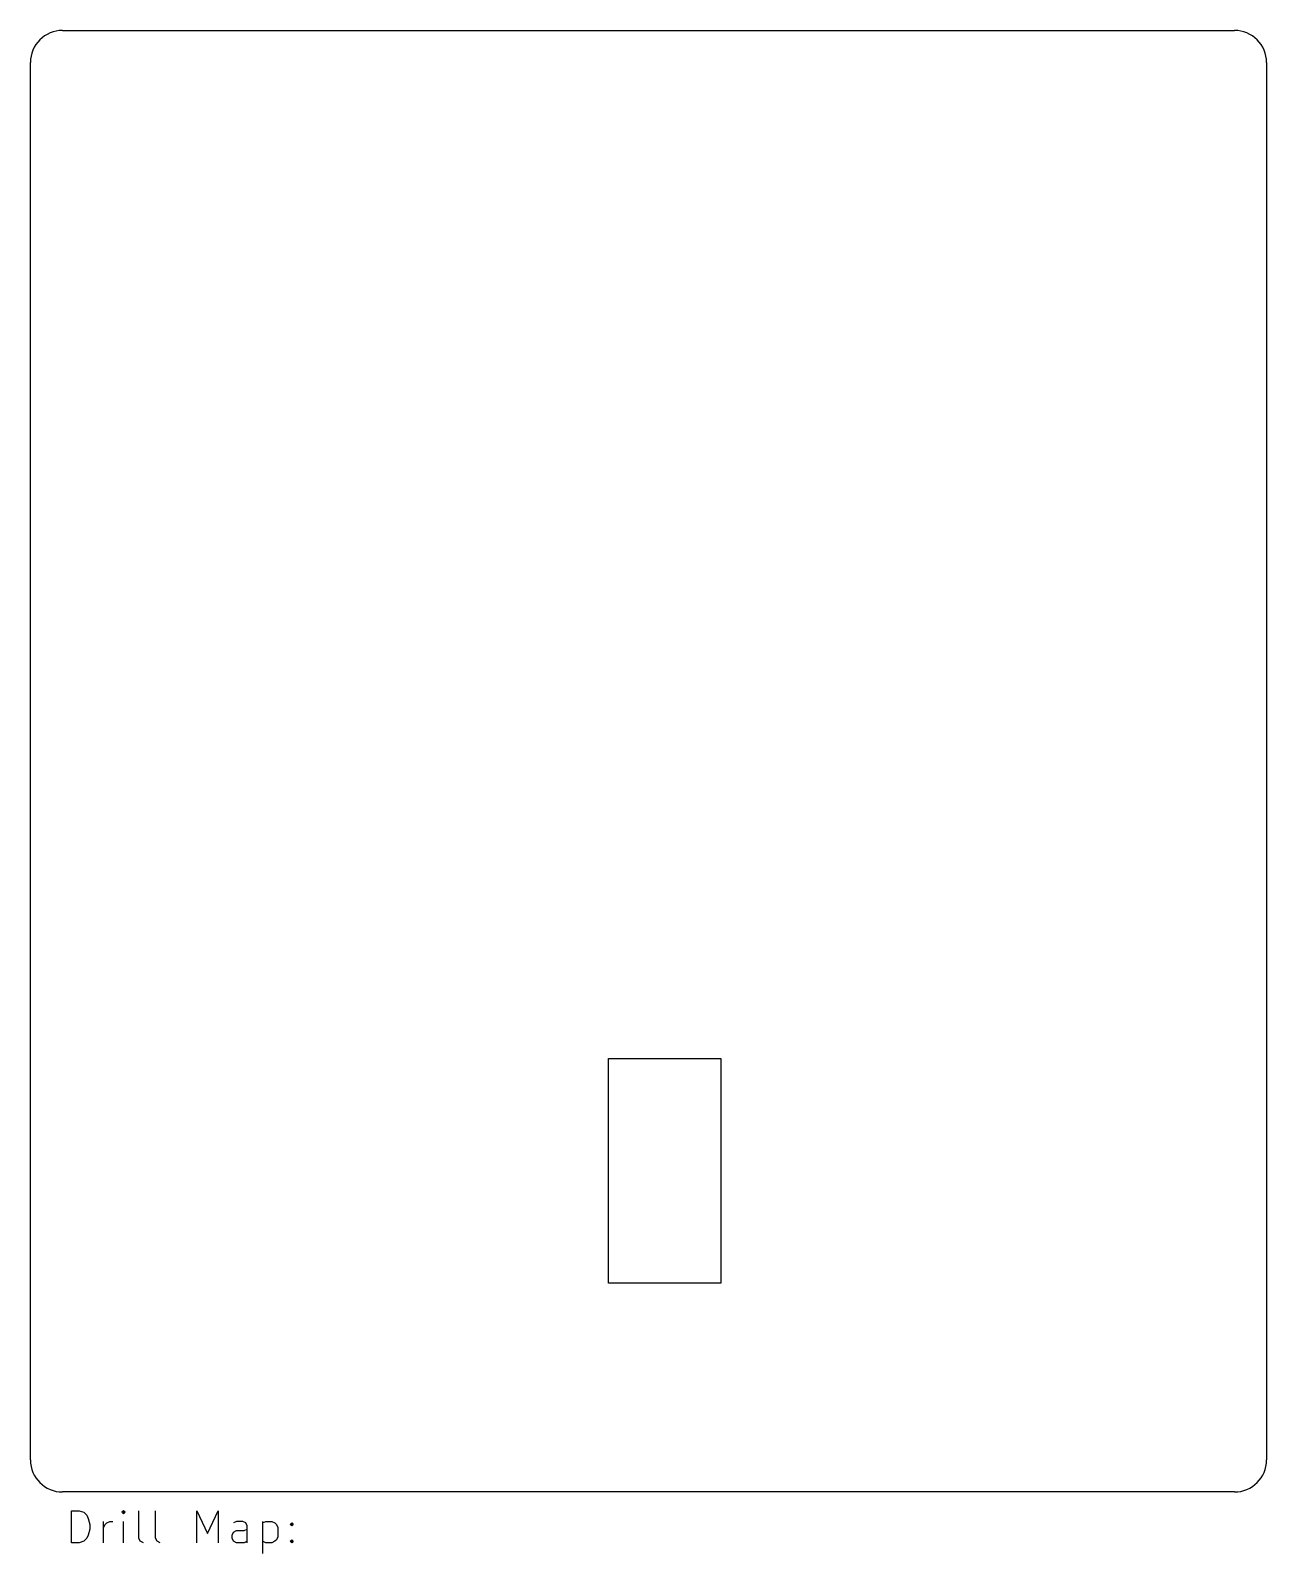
# Model space of a CAD drawing. Extents: x 129 to 206, y -125.8 to -31.
import ezdxf

# ---------------------------------------------------------------- set-up
doc = ezdxf.new("R2010")
doc.units = 0
doc.layers.add('BLACK', color=7, linetype='CONTINUOUS')

msp = doc.modelspace()

# ---------------------------------------------------------------- linework, layer by layer
at = {"layer": 'BLACK', "linetype": 'CONTINUOUS'}
for p, q in [((131, -31), (204, -31)), ((129, -120), (129, -33)), ((206, -33), (206, -120)), ((165, -95), (172, -95)), ((165, -109), (165, -95)), ((172, -95), (172, -109)), ((172, -109), (165, -109)), ((204, -122), (131, -122)), ((131.558, -125.165), (131.558, -123.165)), ((131.558, -123.165), (132.034, -123.165)), ((132.034, -123.165), (132.32, -123.26)), ((132.32, -123.26), (132.51, -123.451)), ((134.796, -123.165), (134.701, -123.26)), ((134.701, -123.26), (134.796, -123.355)), ((134.891, -123.26), (134.796, -123.165)), ((134.796, -123.165), (134.796, -123.355)), ((134.796, -123.355), (134.891, -123.26)), ((135.748, -124.879), (135.748, -123.165)), ((136.796, -124.879), (136.796, -123.165)), ((139.367, -125.165), (139.367, -123.165)), ((139.367, -123.165), (140.034, -124.593)), ((140.034, -124.593), (140.701, -123.165)), ((140.701, -123.165), (140.701, -125.165)), ((132.51, -123.451), (132.605, -123.641)), ((132.605, -123.641), (132.701, -124.022)), ((132.701, -124.022), (132.701, -124.308)), ((133.558, -125.165), (133.558, -123.832)), ((133.558, -124.212), (133.653, -124.022)), ((133.653, -124.022), (133.748, -123.927)), ((133.748, -123.927), (133.939, -123.832)), ((133.939, -123.832), (134.129, -123.832)), ((134.796, -125.165), (134.796, -123.832)), ((141.843, -123.832), (141.653, -123.927)), ((142.224, -123.832), (141.843, -123.832)), ((142.415, -123.927), (142.224, -123.832)), ((142.51, -124.117), (142.415, -123.927)), ((142.51, -125.165), (142.51, -124.117)), ((143.463, -123.832), (143.463, -125.832)), ((143.463, -123.927), (143.653, -123.832)), ((143.653, -123.832), (144.034, -123.832)), ((144.034, -123.832), (144.224, -123.927)), ((144.224, -123.927), (144.32, -124.022)), ((144.32, -124.022), (144.415, -124.212)), ((144.415, -124.212), (144.415, -124.784)), ((145.177, -124.022), (145.272, -123.927)), ((145.272, -124.117), (145.177, -124.022)), ((145.272, -123.927), (145.367, -124.022)), ((145.272, -123.927), (145.272, -124.117)), ((145.367, -124.022), (145.272, -124.117)), ((132.034, -125.165), (131.558, -125.165)), ((132.32, -125.07), (132.034, -125.165)), ((132.51, -124.879), (132.32, -125.07)), ((132.605, -124.689), (132.51, -124.879)), ((132.701, -124.308), (132.605, -124.689)), ((135.843, -125.07), (135.748, -124.879)), ((136.034, -125.165), (135.843, -125.07)), ((136.891, -125.07), (136.796, -124.879)), ((137.082, -125.165), (136.891, -125.07)), ((141.558, -124.689), (141.653, -124.498)), ((141.558, -124.879), (141.558, -124.689)), ((141.653, -125.07), (141.558, -124.879)), ((141.653, -124.498), (141.843, -124.403)), ((141.843, -125.165), (141.653, -125.07)), ((141.843, -124.403), (142.32, -124.403)), ((142.32, -125.165), (141.843, -125.165)), ((142.32, -124.403), (142.51, -124.308)), ((142.51, -125.07), (142.32, -125.165)), ((143.653, -125.165), (143.463, -125.07)), ((144.034, -125.165), (143.653, -125.165)), ((144.224, -125.07), (144.034, -125.165)), ((144.32, -124.974), (144.224, -125.07)), ((144.415, -124.784), (144.32, -124.974)), ((145.177, -125.07), (145.272, -124.974)), ((145.272, -125.165), (145.177, -125.07)), ((145.272, -124.974), (145.367, -125.07)), ((145.272, -124.974), (145.272, -125.165)), ((145.367, -125.07), (145.272, -125.165))]:
    msp.add_line(p, q, dxfattribs=at)
at = {"layer": 'BLACK'}
for centre, start, end in [((131, -33), 90, 180), ((204, -33), 0, 90), ((131, -120), -180, -90), ((204, -120), -90, 0)]:
    msp.add_arc(centre, 2, start, end, dxfattribs=at)

doc.saveas('drawing.dxf')
